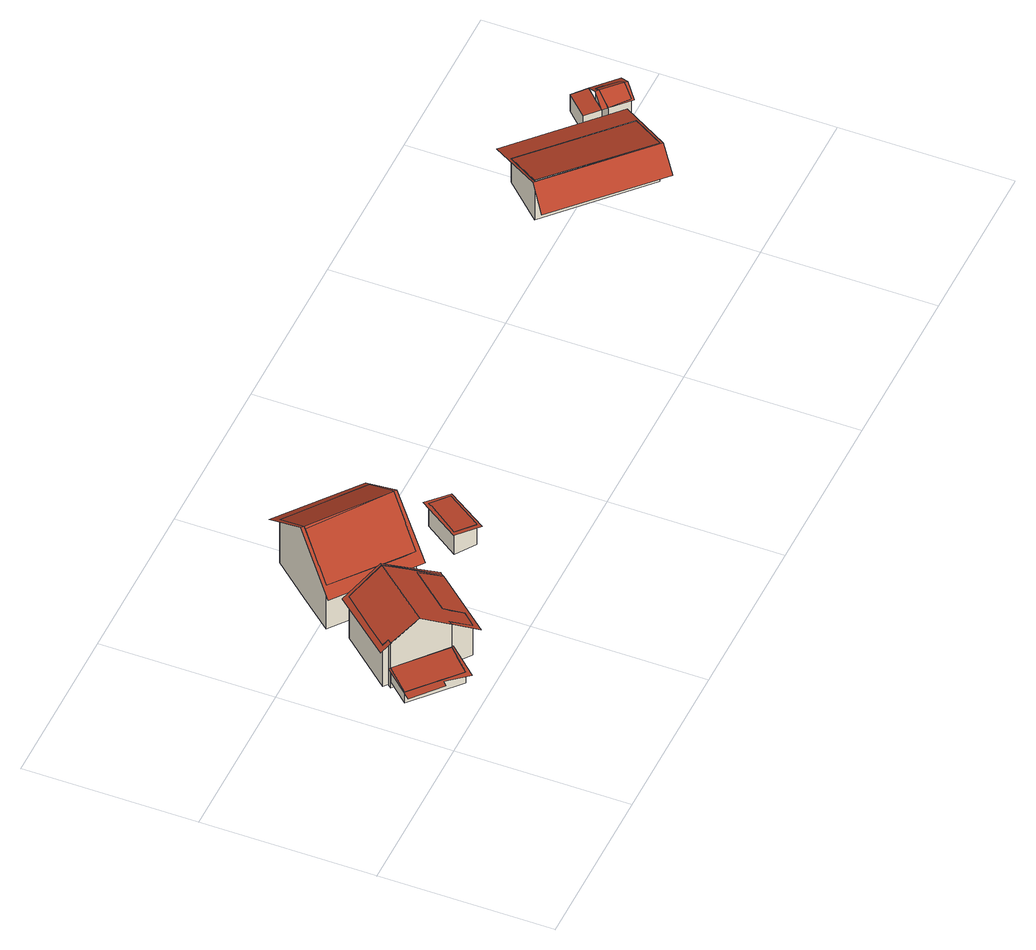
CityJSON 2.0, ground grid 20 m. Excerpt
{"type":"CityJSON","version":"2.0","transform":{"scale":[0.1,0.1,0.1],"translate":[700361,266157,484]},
"CityObjects":{
"building1":{"type":"Building","geometry":[{"type":"MultiSurface","lod":"3","boundaries":[[[0,1,2,3,4,5,6,7,8]],[[5,1,9,10]],[[7,5,10,11]],[[12,0,8,7,11,13]],[[1,0,12,9]],[[12,13,11,10,9]],[[3,2,1,0,14,15,16,17,18,19,7,6,5,4]]],"semantics":{"surfaces":[{"type":"RoofSurface","Flaeche":24.49,"Neigung":6.47,"Ausrichtung":-139.54},{"type":"WallSurface"},{"type":"GroundSurface"},{"type":"RoofSurface","Flaeche":7.58,"Neigung":6.47,"Ausrichtung":-139.48}],"values":[0,1,1,1,1,2,3]}}]},
"building2":{"type":"Building","geometry":[{"type":"MultiSurface","lod":"3","boundaries":[[[20,21,22,23,24,25,26,27,28,29,30]],[[31,32,33,34,35,36,37,38,39,40,41,42,43,44,22,21]],[[45,41,40]],[[46,31,21,20,47,48]],[[32,31,46,49]],[[35,32,49,50]],[[36,35,50,51]],[[38,36,51,52]],[[39,38,52,53]],[[40,39,53,54]],[[45,40,54,55]],[[56,57,24,22,41,45,55,58]],[[26,24,57,59]],[[30,26,59,60]],[[20,30,60,47]],[[52,51,50,49,46,48,47,60,59,57,56,58,55,54,53]],[[24,23,22,61,62,63,64,21,20,30,29,28,27,26,25]],[[61,45,65]],[[66,67,40,39,38,37,36,35,34,33,32,31,21]],[[61,22,44,43,42,41]],[[61,41,45]]],"semantics":{"surfaces":[{"type":"RoofSurface","Flaeche":40.49,"Neigung":33.99,"Ausrichtung":-49.47},{"type":"RoofSurface","Flaeche":48.45,"Neigung":34.18,"Ausrichtung":130.53},{"type":"RoofSurface","Flaeche":1.05,"Neigung":34.29,"Ausrichtung":127.27},{"type":"WallSurface"},{"type":"GroundSurface"},{"type":"RoofSurface","Flaeche":8.09,"Neigung":33.99,"Ausrichtung":-49.47},{"type":"RoofSurface","Flaeche":1.33,"Neigung":34.41,"Ausrichtung":135},{"type":"RoofSurface","Flaeche":26.96,"Neigung":34.18,"Ausrichtung":130.53},{"type":"RoofSurface","Flaeche":0.4,"Neigung":34.19,"Ausrichtung":130.52},{"type":"RoofSurface","Flaeche":0.647,"Neigung":34.29,"Ausrichtung":127.27}],"values":[0,1,2,3,3,3,3,3,3,3,3,3,3,3,3,4,5,6,7,8,9]}}]},
"building3":{"type":"Building","geometry":[{"type":"MultiSurface","lod":"3","boundaries":[[[68,69,70,71,72,73,74]],[[75,76,77,69,78,79]],[[78,69,68]],[[74,72,80,81]],[[82,79,68,74,81,83]],[[76,79,82,84]],[[85,80,72,69,77,76,84,86]],[[81,80,85,86,84,82,83]],[[70,69,87,88,89,90,68,74,73,72,71]],[[68,90,91,92,87,69,77,76,75,79,78]]],"semantics":{"surfaces":[{"type":"RoofSurface","Flaeche":73.25,"Neigung":35.27,"Ausrichtung":37.39},{"type":"RoofSurface","Flaeche":67.88,"Neigung":37.44,"Ausrichtung":-142.61},{"type":"RoofSurface","Flaeche":1.69,"Neigung":37.42,"Ausrichtung":-142.61},{"type":"WallSurface"},{"type":"GroundSurface"},{"type":"RoofSurface","Flaeche":20.41,"Neigung":35.27,"Ausrichtung":37.39},{"type":"RoofSurface","Flaeche":22.55,"Neigung":37.44,"Ausrichtung":-142.61}],"values":[0,1,2,3,3,3,3,4,5,6]}}]},
"building4":{"type":"Building","geometry":[{"type":"MultiSurface","lod":"3","boundaries":[[[93,94,95,96,97,98,99]],[[93,98,100,101]],[[94,93,101,102]],[[97,94,102,103]],[[98,97,103,100]],[[103,102,101,100]],[[104,105,106,107],[95,94,93,99,98,97,96]]],"semantics":{"surfaces":[{"type":"RoofSurface","Flaeche":13.77,"Neigung":8.65,"Ausrichtung":123.57},{"type":"WallSurface"},{"type":"GroundSurface"},{"type":"RoofSurface","Flaeche":6.78,"Neigung":8.65,"Ausrichtung":123.57}],"values":[0,1,1,1,1,2,3]}}]},
"building5":{"type":"Building","geometry":[{"type":"MultiSurface","lod":"3","boundaries":[[[108,109,110,111,112,113]],[[112,111,114,115]],[[108,112,115,116]],[[109,108,116,117]],[[111,109,117,114]],[[117,116,115,114]],[[118,119,120,121]],[[120,119,122,123],[109,108,113,112,111,110]]],"semantics":{"surfaces":[{"type":"RoofSurface","Flaeche":90.99,"Neigung":20.91,"Ausrichtung":43.24},{"type":"WallSurface"},{"type":"GroundSurface"},{"type":"RoofSurface","Flaeche":51.3,"Neigung":45.94,"Ausrichtung":-136.76},{"type":"RoofSurface","Flaeche":54.18,"Neigung":20.91,"Ausrichtung":43.24}],"values":[0,1,1,1,1,2,3,4]}}]},
"building6":{"type":"Building","geometry":[{"type":"Solid","lod":"3","boundaries":[[[[124,125,126,127,128]],[[128,127,129,130]],[[131,125,124,128,130,132]],[[126,125,131,133]],[[127,126,133,129]],[[133,131,132,130,129]]]],"semantics":{"surfaces":[{"type":"RoofSurface","Flaeche":6.97,"Neigung":3,"Ausrichtung":-46.64},{"type":"WallSurface"},{"type":"GroundSurface"}],"values":[[0,1,1,1,1,2]]}}]},
"building7":{"type":"Building","geometry":[{"type":"Solid","lod":"3","boundaries":[[[[124,125,126,127,128]],[[128,127,129,130]],[[131,125,124,128,130,132]],[[126,125,131,133]],[[127,126,133,129]],[[133,131,132,130,129]]]],"semantics":{"surfaces":[{"type":"RoofSurface","Flaeche":6.97,"Neigung":3,"Ausrichtung":-46.64},{"type":"WallSurface"},{"type":"GroundSurface"}],"values":[[0,1,1,1,1,2]]}}]},
"building8":{"type":"Building","geometry":[{"type":"Solid","lod":"3","boundaries":[[[[124,125,126,127,128]],[[128,127,129,130]],[[131,125,124,128,130,132]],[[126,125,131,133]],[[127,126,133,129]],[[133,131,132,130,129]]]],"semantics":{"surfaces":[{"type":"RoofSurface","Flaeche":6.97,"Neigung":3,"Ausrichtung":-46.64},{"type":"WallSurface"},{"type":"GroundSurface"}],"values":[[0,1,1,1,1,2]]}}]},
"building9":{"type":"Building","geometry":[{"type":"MultiSurface","lod":"3","boundaries":[[[134,135,136,137,138]],[[137,136,139,140,141,142,143]],[[134,138,144,145]],[[146,140,136,134,145,147]],[[143,140,146,148]],[[144,138,137,143,148,149]],[[149,148,146,147,145,144]],[[138,137,150,128]],[[136,151,152,125,150,137,143,142,141,140,139]],[[153,151,136,135,134,138]]],"semantics":{"surfaces":[{"type":"RoofSurface","Flaeche":5.46,"Neigung":36.53,"Ausrichtung":-136.65},{"type":"RoofSurface","Flaeche":3.42,"Neigung":35.06,"Ausrichtung":43.36},{"type":"WallSurface"},{"type":"GroundSurface"},{"type":"RoofSurface","Flaeche":1.29,"Neigung":36.75,"Ausrichtung":-135.49},{"type":"RoofSurface","Flaeche":4.64,"Neigung":35.06,"Ausrichtung":43.36},{"type":"RoofSurface","Flaeche":1.01,"Neigung":36.75,"Ausrichtung":-136.89}],"values":[0,1,2,2,2,2,3,4,5,6]}}]}
},
"vertices":[
[35,86,60],[12,60,56],[17,56,56],[44,32,56],[46,30,56],[64,14,56],[86,38,59],[88,40,60],[60,64,60],[12,60,40],[64,14,40],[88,40,40],[35,86,40],[60,64,40],[33,87,60],[5,53,55],[38,25,55],[42,29,56],[63,6,55],[90,39,60],
[35,86,95],[60,64,117],[117,131,117],[116,131,117],[86,154,91],[53,117,91],[34,94,91],[36,91,93],[37,91,94],[38,90,95],[39,90,95],[88,40,93],[91,44,93],[92,44,92],[95,41,89],[113,27,74],[126,42,74],[114,52,84],[107,59,91],[146,104,91],[171,85,70],[139,114,99],[129,122,107],[118,130,116],[118,130,117],[173,88,70],[88,40,31],[35,86,31],[60,64,31],[91,44,31],[113,27,31],[126,42,31],[107,59,31],[146,104,31],[171,85,31],[173,88,31],[117,131,31],[86,154,31],[139,114,31],[34,94,31],[39,90,31],[119,133,117],[83,161,87],[26,93,87],[33,87,94],[175,90,70],[90,39,91],[114,18,70],
[117,218,139],[201,154,139],[202,156,138],[203,156,138],[238,197,99],[166,253,98],[155,262,98],[155,123,98],[167,114,98],[184,134,119],[116,216,137],[84,179,99],[238,197,36],[155,262,36],[84,179,36],[117,218,36],[167,114,36],[201,154,36],[184,134,36],[204,152,139],[245,204,92],[158,275,90],[114,221,139],[73,172,90],[163,102,90],
[297,131,55],[274,146,59],[272,143,59],[272,142,59],[246,105,59],[269,90,55],[270,91,55],[269,90,26],[297,131,26],[274,146,26],[246,105,26],[240,103,60],[269,84,54],[301,132,54],[272,151,60],
[855,137,60],[897,181,37],[864,211,37],[794,277,38],[752,233,61],[753,233,61],[794,277,4],[752,233,4],[855,137,4],[897,181,4],[839,115,36],[855,133,61],[749,233,61],[732,216,36],[919,201,26],[812,301,26],
[915,235,30],[928,248,30],[913,262,29],[889,237,29],[904,223,30],[889,237,5],[904,223,5],[928,248,5],[915,235,5],[913,262,5],
[930,201,31],[938,211,41],[939,213,42],[919,232,42],[909,218,30],[941,214,41],[946,221,34],[934,232,35],[933,233,35],[925,239,36],[909,218,4],[930,201,4],[946,221,4],[939,213,4],[925,239,4],[919,232,4],[915,235,42],[942,210,42],[955,223,30],[931,198,30]
]}
